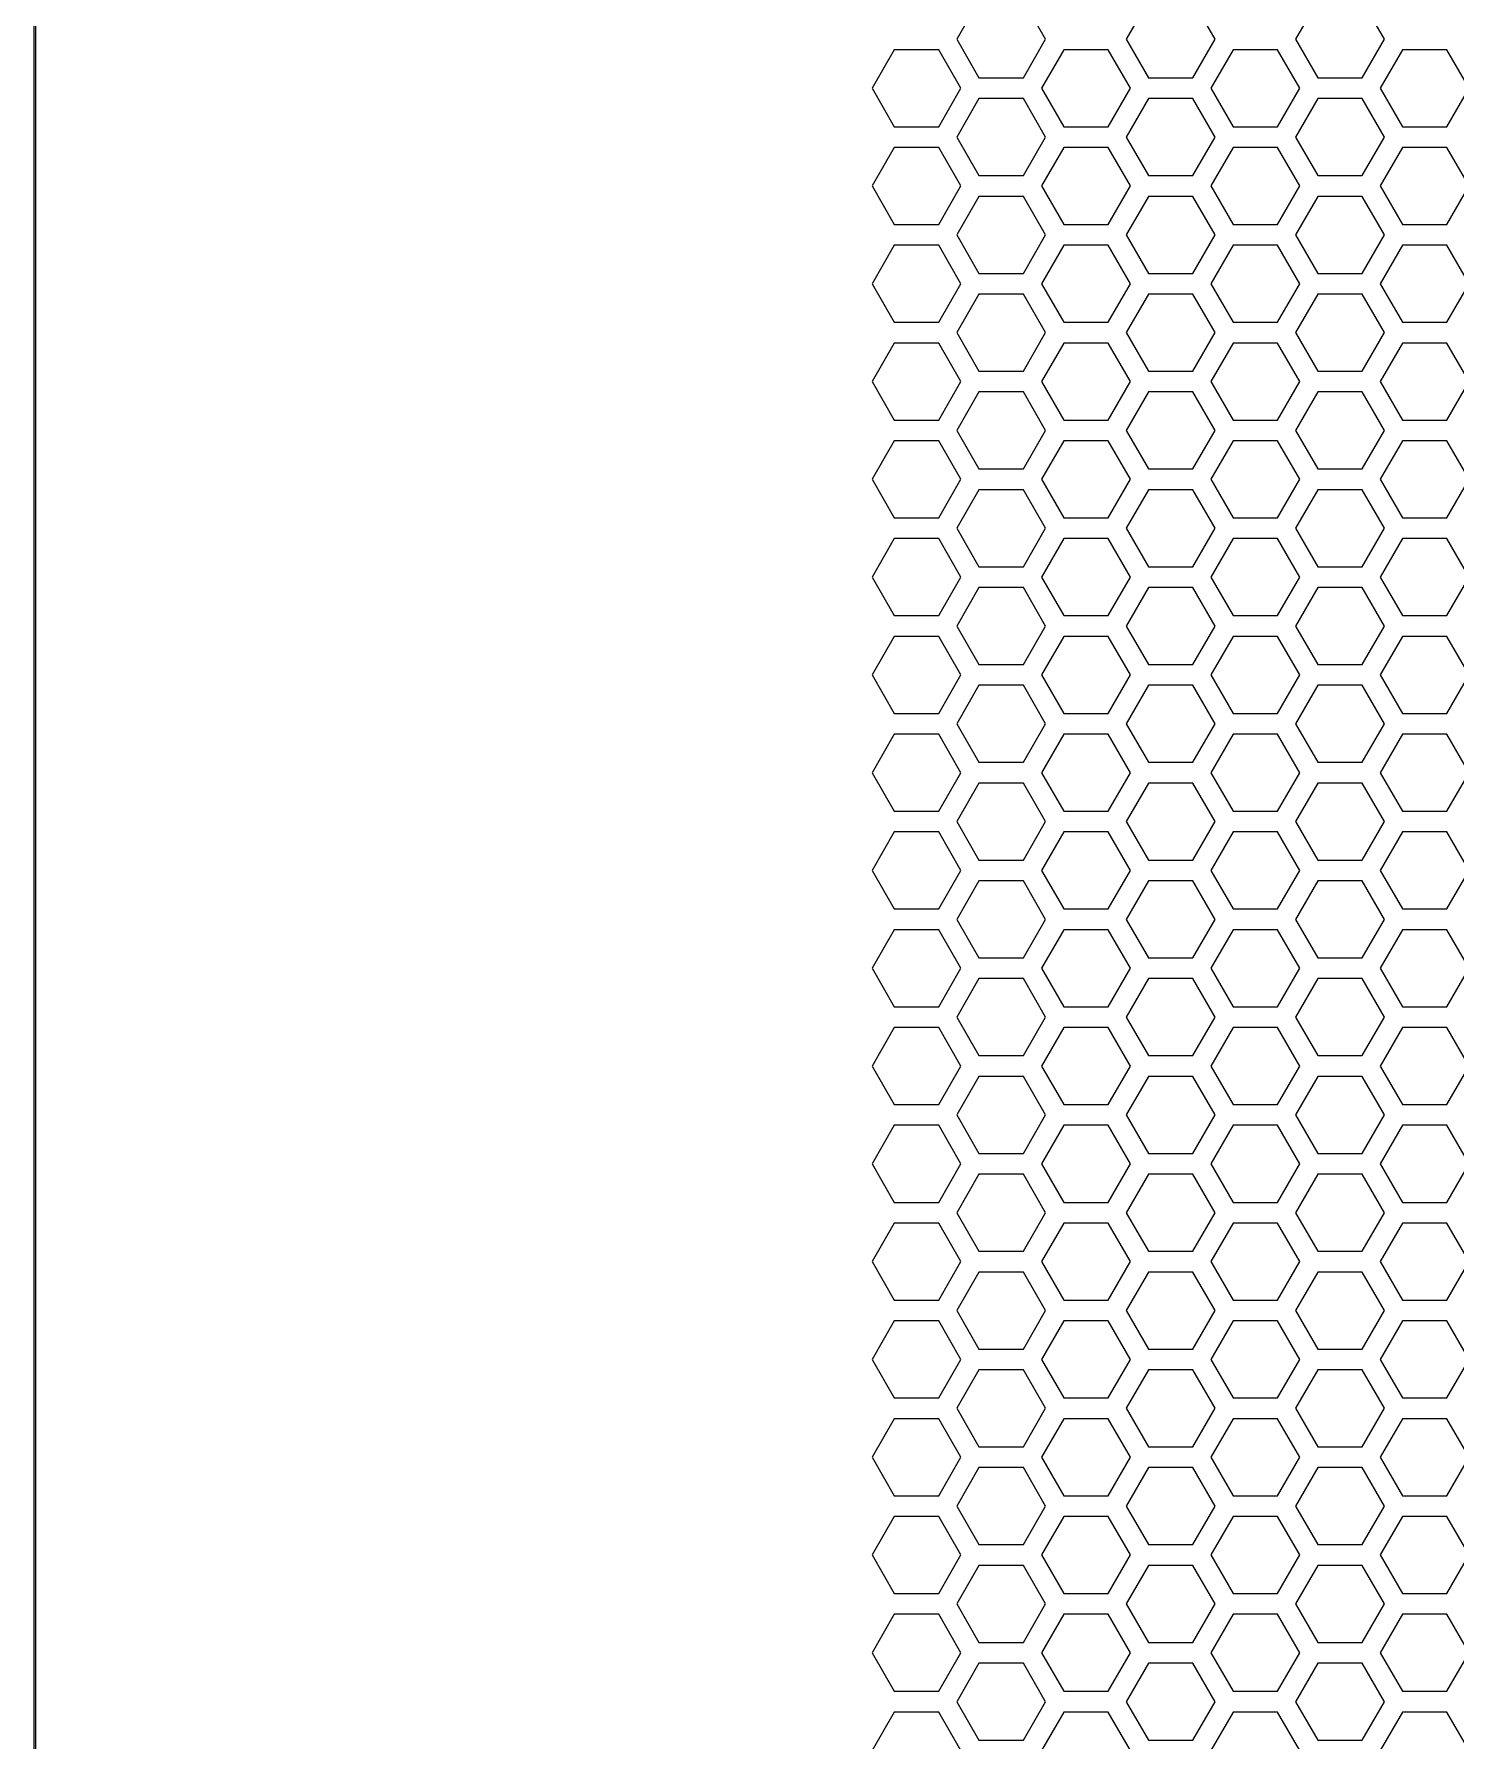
# Model space of a CAD drawing. Header units: millimetres. Extents: x 0 to 140, y -17 to 195.
# Drawn here: x 0 to 8.71, y 116.1 to 126.55 of the extents above; entities that cross this region are included whole.
import ezdxf

# ---------------------------------------------------------------- set-up
doc = ezdxf.new("R2010")
doc.units = ezdxf.units.MM
doc.layers.add('4203-42785_1_0', color=7, linetype='Continuous')

# ---------------------------------------------------------------- blocks, each defined once
blk = doc.blocks.new('a')
at = {"layer": '4203-42785_1_0', "color": 0, "linetype": 'ByBlock', "lineweight": 9}
for p, q in [((1507.3328, 443.4373), (1507.2261, 443.2525)), ((1507.653, 443.2525), (1507.5463, 443.4373)), ((1508.1461, 443.4373), (1508.0394, 443.2525)), ((1508.4662, 443.2525), (1508.3595, 443.4373)), ((1508.9594, 443.4373), (1508.8527, 443.2525)), ((1509.2795, 443.2525), (1509.1728, 443.4373)), ((1506.9262, 443.2025), (1506.8194, 443.0177)), ((1507.1396, 443.2025), (1506.9262, 443.2025)), ((1507.2464, 443.0177), (1507.1396, 443.2025)), ((1507.2261, 443.2525), (1507.3328, 443.0676)), ((1507.5463, 443.0676), (1507.653, 443.2525)), ((1507.7395, 443.2025), (1507.6327, 443.0177)), ((1507.9529, 443.2025), (1507.7395, 443.2025)), ((1508.0596, 443.0177), (1507.9529, 443.2025)), ((1508.0394, 443.2525), (1508.1461, 443.0676)), ((1508.3595, 443.0676), (1508.4662, 443.2525)), ((1508.5527, 443.2025), (1508.446, 443.0177)), ((1508.7661, 443.2025), (1508.5527, 443.2025)), ((1508.8728, 443.0177), (1508.7661, 443.2025)), ((1508.8527, 443.2525), (1508.9594, 443.0676)), ((1509.1728, 443.0676), (1509.2795, 443.2525)), ((1509.366, 443.2025), (1509.2593, 443.0177)), ((1509.5794, 443.2025), (1509.366, 443.2025)), ((1509.6862, 443.0177), (1509.5794, 443.2025)), ((1507.3328, 443.0676), (1507.5463, 443.0676)), ((1508.1461, 443.0676), (1508.3595, 443.0676)), ((1508.9594, 443.0676), (1509.1728, 443.0676)), ((1506.8194, 443.0177), (1506.9262, 442.8328)), ((1507.1396, 442.8328), (1507.2464, 443.0177)), ((1507.3328, 442.9678), (1507.2261, 442.7829)), ((1507.5463, 442.9678), (1507.3328, 442.9678)), ((1507.653, 442.7829), (1507.5463, 442.9678)), ((1507.6327, 443.0177), (1507.7395, 442.8328)), ((1507.9529, 442.8328), (1508.0596, 443.0177)), ((1508.1461, 442.9678), (1508.0394, 442.7829)), ((1508.3595, 442.9678), (1508.1461, 442.9678)), ((1508.4662, 442.7829), (1508.3595, 442.9678)), ((1508.446, 443.0177), (1508.5527, 442.8328)), ((1508.7661, 442.8328), (1508.8728, 443.0177)), ((1508.9594, 442.9678), (1508.8527, 442.7829)), ((1509.1728, 442.9678), (1508.9594, 442.9678)), ((1509.2795, 442.7829), (1509.1728, 442.9678)), ((1509.2593, 443.0177), (1509.366, 442.8328)), ((1509.5794, 442.8328), (1509.6862, 443.0177)), ((1506.9262, 442.8328), (1507.1396, 442.8328)), ((1507.7395, 442.8328), (1507.9529, 442.8328)), ((1508.5527, 442.8328), (1508.7661, 442.8328)), ((1509.366, 442.8328), (1509.5794, 442.8328)), ((1506.9262, 442.733), (1506.8194, 442.5481)), ((1507.1396, 442.733), (1506.9262, 442.733)), ((1507.2464, 442.5481), (1507.1396, 442.733)), ((1507.2261, 442.7829), (1507.3328, 442.598)), ((1507.5463, 442.598), (1507.653, 442.7829)), ((1507.7395, 442.733), (1507.6327, 442.5481)), ((1507.9529, 442.733), (1507.7395, 442.733)), ((1508.0596, 442.5481), (1507.9529, 442.733)), ((1508.0394, 442.7829), (1508.1461, 442.598)), ((1508.3595, 442.598), (1508.4662, 442.7829)), ((1508.5527, 442.733), (1508.446, 442.5481)), ((1508.7661, 442.733), (1508.5527, 442.733)), ((1508.8728, 442.5481), (1508.7661, 442.733)), ((1508.8527, 442.7829), (1508.9594, 442.598)), ((1509.1728, 442.598), (1509.2795, 442.7829)), ((1509.366, 442.733), (1509.2593, 442.5481)), ((1509.5794, 442.733), (1509.366, 442.733)), ((1509.6862, 442.5481), (1509.5794, 442.733)), ((1506.8194, 442.5481), (1506.9262, 442.3633)), ((1507.1396, 442.3633), (1507.2464, 442.5481)), ((1507.3328, 442.598), (1507.5463, 442.598)), ((1507.6327, 442.5481), (1507.7395, 442.3633)), ((1507.9529, 442.3633), (1508.0596, 442.5481)), ((1508.1461, 442.598), (1508.3595, 442.598)), ((1508.446, 442.5481), (1508.5527, 442.3633)), ((1508.7661, 442.3633), (1508.8728, 442.5481)), ((1508.9594, 442.598), (1509.1728, 442.598)), ((1509.2593, 442.5481), (1509.366, 442.3633)), ((1509.5794, 442.3633), (1509.6862, 442.5481)), ((1507.3328, 442.4982), (1507.2261, 442.3134)), ((1507.5463, 442.4982), (1507.3328, 442.4982)), ((1507.653, 442.3134), (1507.5463, 442.4982)), ((1508.1461, 442.4982), (1508.0394, 442.3134)), ((1508.3595, 442.4982), (1508.1461, 442.4982)), ((1508.4662, 442.3134), (1508.3595, 442.4982)), ((1508.9594, 442.4982), (1508.8527, 442.3134)), ((1509.1728, 442.4982), (1508.9594, 442.4982)), ((1509.2795, 442.3134), (1509.1728, 442.4982)), ((1506.9262, 442.3633), (1507.1396, 442.3633)), ((1507.2261, 442.3134), (1507.3328, 442.1285)), ((1507.5463, 442.1285), (1507.653, 442.3134)), ((1507.7395, 442.3633), (1507.9529, 442.3633)), ((1508.0394, 442.3134), (1508.1461, 442.1285)), ((1508.3595, 442.1285), (1508.4662, 442.3134)), ((1508.5527, 442.3633), (1508.7661, 442.3633)), ((1508.8527, 442.3134), (1508.9594, 442.1285)), ((1509.1728, 442.1285), (1509.2795, 442.3134)), ((1509.366, 442.3633), (1509.5794, 442.3633)), ((1506.9262, 442.2635), (1506.8194, 442.0786)), ((1507.1396, 442.2635), (1506.9262, 442.2635)), ((1507.2464, 442.0786), (1507.1396, 442.2635)), ((1507.7395, 442.2635), (1507.6327, 442.0786)), ((1507.9529, 442.2635), (1507.7395, 442.2635)), ((1508.0596, 442.0786), (1507.9529, 442.2635)), ((1508.5527, 442.2635), (1508.446, 442.0786)), ((1508.7661, 442.2635), (1508.5527, 442.2635)), ((1508.8728, 442.0786), (1508.7661, 442.2635)), ((1509.366, 442.2635), (1509.2593, 442.0786)), ((1509.5794, 442.2635), (1509.366, 442.2635)), ((1509.6862, 442.0786), (1509.5794, 442.2635)), ((1507.3328, 442.1285), (1507.5463, 442.1285)), ((1508.1461, 442.1285), (1508.3595, 442.1285)), ((1508.9594, 442.1285), (1509.1728, 442.1285)), ((1506.8194, 442.0786), (1506.9262, 441.8937)), ((1507.1396, 441.8937), (1507.2464, 442.0786)), ((1507.6327, 442.0786), (1507.7395, 441.8937)), ((1507.9529, 441.8937), (1508.0596, 442.0786)), ((1508.446, 442.0786), (1508.5527, 441.8937)), ((1508.7661, 441.8937), (1508.8728, 442.0786)), ((1509.2593, 442.0786), (1509.366, 441.8937)), ((1509.5794, 441.8937), (1509.6862, 442.0786)), ((1507.3328, 442.0287), (1507.2261, 441.8438)), ((1507.5463, 442.0287), (1507.3328, 442.0287)), ((1507.653, 441.8438), (1507.5463, 442.0287)), ((1508.1461, 442.0287), (1508.0394, 441.8438)), ((1508.3595, 442.0287), (1508.1461, 442.0287)), ((1508.4662, 441.8438), (1508.3595, 442.0287)), ((1508.9594, 442.0287), (1508.8527, 441.8438)), ((1509.1728, 442.0287), (1508.9594, 442.0287)), ((1509.2795, 441.8438), (1509.1728, 442.0287)), ((1506.9262, 441.8937), (1507.1396, 441.8937)), ((1507.7395, 441.8937), (1507.9529, 441.8937)), ((1508.5527, 441.8937), (1508.7661, 441.8937)), ((1509.366, 441.8937), (1509.5794, 441.8937)), ((1507.2261, 441.8438), (1507.3328, 441.659)), ((1507.5463, 441.659), (1507.653, 441.8438)), ((1508.0394, 441.8438), (1508.1461, 441.659)), ((1508.3595, 441.659), (1508.4662, 441.8438)), ((1508.8527, 441.8438), (1508.9594, 441.659)), ((1509.1728, 441.659), (1509.2795, 441.8438)), ((1506.9262, 441.7939), (1506.8194, 441.6091)), ((1507.1396, 441.7939), (1506.9262, 441.7939)), ((1507.2464, 441.6091), (1507.1396, 441.7939)), ((1507.7395, 441.7939), (1507.6327, 441.6091)), ((1507.9529, 441.7939), (1507.7395, 441.7939)), ((1508.0596, 441.6091), (1507.9529, 441.7939)), ((1508.5527, 441.7939), (1508.446, 441.6091)), ((1508.7661, 441.7939), (1508.5527, 441.7939)), ((1508.8728, 441.6091), (1508.7661, 441.7939)), ((1509.366, 441.7939), (1509.2593, 441.6091)), ((1509.5794, 441.7939), (1509.366, 441.7939)), ((1509.6862, 441.6091), (1509.5794, 441.7939)), ((1507.3328, 441.659), (1507.5463, 441.659)), ((1508.1461, 441.659), (1508.3595, 441.659)), ((1508.9594, 441.659), (1509.1728, 441.659)), ((1506.8194, 441.6091), (1506.9262, 441.4242)), ((1507.1396, 441.4242), (1507.2464, 441.6091)), ((1507.3328, 441.5591), (1507.2261, 441.3743)), ((1507.5463, 441.5591), (1507.3328, 441.5591)), ((1507.653, 441.3743), (1507.5463, 441.5591)), ((1507.6327, 441.6091), (1507.7395, 441.4242)), ((1507.9529, 441.4242), (1508.0596, 441.6091)), ((1508.1461, 441.5591), (1508.0394, 441.3743)), ((1508.3595, 441.5591), (1508.1461, 441.5591)), ((1508.4662, 441.3743), (1508.3595, 441.5591)), ((1508.446, 441.6091), (1508.5527, 441.4242)), ((1508.7661, 441.4242), (1508.8728, 441.6091)), ((1508.9594, 441.5591), (1508.8527, 441.3743)), ((1509.1728, 441.5591), (1508.9594, 441.5591)), ((1509.2795, 441.3743), (1509.1728, 441.5591)), ((1509.2593, 441.6091), (1509.366, 441.4242)), ((1509.5794, 441.4242), (1509.6862, 441.6091)), ((1506.9262, 441.4242), (1507.1396, 441.4242)), ((1507.7395, 441.4242), (1507.9529, 441.4242)), ((1508.5527, 441.4242), (1508.7661, 441.4242)), ((1509.366, 441.4242), (1509.5794, 441.4242)), ((1506.9262, 441.3244), (1506.8194, 441.1395)), ((1507.1396, 441.3244), (1506.9262, 441.3244)), ((1507.2464, 441.1395), (1507.1396, 441.3244)), ((1507.2261, 441.3743), (1507.3328, 441.1894)), ((1507.5463, 441.1894), (1507.653, 441.3743)), ((1507.7395, 441.3244), (1507.6327, 441.1395)), ((1507.9529, 441.3244), (1507.7395, 441.3244)), ((1508.0596, 441.1395), (1507.9529, 441.3244)), ((1508.0394, 441.3743), (1508.1461, 441.1894)), ((1508.3595, 441.1894), (1508.4662, 441.3743)), ((1508.5527, 441.3244), (1508.446, 441.1395)), ((1508.7661, 441.3244), (1508.5527, 441.3244)), ((1508.8728, 441.1395), (1508.7661, 441.3244)), ((1508.8527, 441.3743), (1508.9594, 441.1894)), ((1509.1728, 441.1894), (1509.2795, 441.3743)), ((1509.366, 441.3244), (1509.2593, 441.1395)), ((1509.5794, 441.3244), (1509.366, 441.3244)), ((1509.6862, 441.1395), (1509.5794, 441.3244)), ((1507.3328, 441.1894), (1507.5463, 441.1894)), ((1508.1461, 441.1894), (1508.3595, 441.1894)), ((1508.9594, 441.1894), (1509.1728, 441.1894)), ((1506.8194, 441.1395), (1506.9262, 440.9546)), ((1507.1396, 440.9546), (1507.2464, 441.1395)), ((1507.3328, 441.0896), (1507.2261, 440.9047)), ((1507.5463, 441.0896), (1507.3328, 441.0896)), ((1507.653, 440.9047), (1507.5463, 441.0896)), ((1507.6327, 441.1395), (1507.7395, 440.9546)), ((1507.9529, 440.9546), (1508.0596, 441.1395)), ((1508.1461, 441.0896), (1508.0394, 440.9047)), ((1508.3595, 441.0896), (1508.1461, 441.0896)), ((1508.4662, 440.9047), (1508.3595, 441.0896)), ((1508.446, 441.1395), (1508.5527, 440.9546)), ((1508.7661, 440.9546), (1508.8728, 441.1395)), ((1508.9594, 441.0896), (1508.8527, 440.9047)), ((1509.1728, 441.0896), (1508.9594, 441.0896)), ((1509.2795, 440.9047), (1509.1728, 441.0896)), ((1509.2593, 441.1395), (1509.366, 440.9546)), ((1509.5794, 440.9546), (1509.6862, 441.1395)), ((1506.9262, 440.9546), (1507.1396, 440.9546)), ((1507.2261, 440.9047), (1507.3328, 440.7199)), ((1507.5463, 440.7199), (1507.653, 440.9047)), ((1507.7395, 440.9546), (1507.9529, 440.9546)), ((1508.0394, 440.9047), (1508.1461, 440.7199)), ((1508.3595, 440.7199), (1508.4662, 440.9047)), ((1508.5527, 440.9546), (1508.7661, 440.9546)), ((1508.8527, 440.9047), (1508.9594, 440.7199)), ((1509.1728, 440.7199), (1509.2795, 440.9047)), ((1509.366, 440.9546), (1509.5794, 440.9546)), ((1506.9262, 440.8548), (1506.8194, 440.67)), ((1507.1396, 440.8548), (1506.9262, 440.8548)), ((1507.2464, 440.67), (1507.1396, 440.8548)), ((1507.7395, 440.8548), (1507.6327, 440.67)), ((1507.9529, 440.8548), (1507.7395, 440.8548)), ((1508.0596, 440.67), (1507.9529, 440.8548)), ((1508.5527, 440.8548), (1508.446, 440.67)), ((1508.7661, 440.8548), (1508.5527, 440.8548)), ((1508.8728, 440.67), (1508.7661, 440.8548)), ((1509.366, 440.8548), (1509.2593, 440.67)), ((1509.5794, 440.8548), (1509.366, 440.8548)), ((1509.6862, 440.67), (1509.5794, 440.8548)), ((1506.8194, 440.67), (1506.9262, 440.4851)), ((1507.1396, 440.4851), (1507.2464, 440.67)), ((1507.3328, 440.7199), (1507.5463, 440.7199)), ((1507.6327, 440.67), (1507.7395, 440.4851)), ((1507.9529, 440.4851), (1508.0596, 440.67)), ((1508.1461, 440.7199), (1508.3595, 440.7199)), ((1508.446, 440.67), (1508.5527, 440.4851)), ((1508.7661, 440.4851), (1508.8728, 440.67)), ((1508.9594, 440.7199), (1509.1728, 440.7199)), ((1509.2593, 440.67), (1509.366, 440.4851)), ((1509.5794, 440.4851), (1509.6862, 440.67)), ((1507.3328, 440.6201), (1507.2261, 440.4352)), ((1507.5463, 440.6201), (1507.3328, 440.6201)), ((1507.653, 440.4352), (1507.5463, 440.6201)), ((1508.1461, 440.6201), (1508.0394, 440.4352)), ((1508.3595, 440.6201), (1508.1461, 440.6201)), ((1508.4662, 440.4352), (1508.3595, 440.6201)), ((1508.9594, 440.6201), (1508.8527, 440.4352)), ((1509.1728, 440.6201), (1508.9594, 440.6201)), ((1509.2795, 440.4352), (1509.1728, 440.6201)), ((1506.9262, 440.4851), (1507.1396, 440.4851)), ((1507.2261, 440.4352), (1507.3328, 440.2503)), ((1507.5463, 440.2503), (1507.653, 440.4352)), ((1507.7395, 440.4851), (1507.9529, 440.4851)), ((1508.0394, 440.4352), (1508.1461, 440.2503)), ((1508.3595, 440.2503), (1508.4662, 440.4352)), ((1508.5527, 440.4851), (1508.7661, 440.4851)), ((1508.8527, 440.4352), (1508.9594, 440.2503)), ((1509.1728, 440.2503), (1509.2795, 440.4352)), ((1509.366, 440.4851), (1509.5794, 440.4851)), ((1506.9262, 440.3853), (1506.8194, 440.2004)), ((1507.1396, 440.3853), (1506.9262, 440.3853)), ((1507.2464, 440.2004), (1507.1396, 440.3853)), ((1507.7395, 440.3853), (1507.6327, 440.2004)), ((1507.9529, 440.3853), (1507.7395, 440.3853)), ((1508.0596, 440.2004), (1507.9529, 440.3853)), ((1508.5527, 440.3853), (1508.446, 440.2004)), ((1508.7661, 440.3853), (1508.5527, 440.3853)), ((1508.8728, 440.2004), (1508.7661, 440.3853)), ((1509.366, 440.3853), (1509.2593, 440.2004)), ((1509.5794, 440.3853), (1509.366, 440.3853)), ((1509.6862, 440.2004), (1509.5794, 440.3853)), ((1507.3328, 440.2503), (1507.5463, 440.2503)), ((1508.1461, 440.2503), (1508.3595, 440.2503)), ((1508.9594, 440.2503), (1509.1728, 440.2503)), ((1506.8194, 440.2004), (1506.9262, 440.0156)), ((1507.1396, 440.0156), (1507.2464, 440.2004)), ((1507.6327, 440.2004), (1507.7395, 440.0156)), ((1507.9529, 440.0156), (1508.0596, 440.2004)), ((1508.446, 440.2004), (1508.5527, 440.0156)), ((1508.7661, 440.0156), (1508.8728, 440.2004)), ((1509.2593, 440.2004), (1509.366, 440.0156)), ((1509.5794, 440.0156), (1509.6862, 440.2004)), ((1507.3328, 440.1505), (1507.2261, 439.9656)), ((1507.5463, 440.1505), (1507.3328, 440.1505)), ((1507.653, 439.9656), (1507.5463, 440.1505)), ((1508.1461, 440.1505), (1508.0394, 439.9656)), ((1508.3595, 440.1505), (1508.1461, 440.1505)), ((1508.4662, 439.9656), (1508.3595, 440.1505)), ((1508.9594, 440.1505), (1508.8527, 439.9656)), ((1509.1728, 440.1505), (1508.9594, 440.1505)), ((1509.2795, 439.9656), (1509.1728, 440.1505)), ((1506.9262, 440.0156), (1507.1396, 440.0156)), ((1507.7395, 440.0156), (1507.9529, 440.0156)), ((1508.5527, 440.0156), (1508.7661, 440.0156)), ((1509.366, 440.0156), (1509.5794, 440.0156)), ((1506.9262, 439.9157), (1506.8194, 439.7309)), ((1507.1396, 439.9157), (1506.9262, 439.9157)), ((1507.2464, 439.7309), (1507.1396, 439.9157)), ((1507.2261, 439.9656), (1507.3328, 439.7808)), ((1507.5463, 439.7808), (1507.653, 439.9656)), ((1507.7395, 439.9157), (1507.6327, 439.7309)), ((1507.9529, 439.9157), (1507.7395, 439.9157)), ((1508.0596, 439.7309), (1507.9529, 439.9157)), ((1508.0394, 439.9656), (1508.1461, 439.7808)), ((1508.3595, 439.7808), (1508.4662, 439.9656)), ((1508.5527, 439.9157), (1508.446, 439.7309)), ((1508.7661, 439.9157), (1508.5527, 439.9157)), ((1508.8728, 439.7309), (1508.7661, 439.9157)), ((1508.8527, 439.9656), (1508.9594, 439.7808)), ((1509.1728, 439.7808), (1509.2795, 439.9656)), ((1509.366, 439.9157), (1509.2593, 439.7309)), ((1509.5794, 439.9157), (1509.366, 439.9157)), ((1509.6862, 439.7309), (1509.5794, 439.9157)), ((1507.3328, 439.7808), (1507.5463, 439.7808)), ((1508.1461, 439.7808), (1508.3595, 439.7808)), ((1508.9594, 439.7808), (1509.1728, 439.7808)), ((1506.8194, 439.7309), (1506.9262, 439.546)), ((1507.1396, 439.546), (1507.2464, 439.7309)), ((1507.3328, 439.681), (1507.2261, 439.4961)), ((1507.5463, 439.681), (1507.3328, 439.681)), ((1507.653, 439.4961), (1507.5463, 439.681)), ((1507.6327, 439.7309), (1507.7395, 439.546)), ((1507.9529, 439.546), (1508.0596, 439.7309)), ((1508.1461, 439.681), (1508.0394, 439.4961)), ((1508.3595, 439.681), (1508.1461, 439.681)), ((1508.4662, 439.4961), (1508.3595, 439.681)), ((1508.446, 439.7309), (1508.5527, 439.546)), ((1508.7661, 439.546), (1508.8728, 439.7309)), ((1508.9594, 439.681), (1508.8527, 439.4961)), ((1509.1728, 439.681), (1508.9594, 439.681)), ((1509.2795, 439.4961), (1509.1728, 439.681)), ((1509.2593, 439.7309), (1509.366, 439.546)), ((1509.5794, 439.546), (1509.6862, 439.7309)), ((1506.9262, 439.546), (1507.1396, 439.546)), ((1507.7395, 439.546), (1507.9529, 439.546)), ((1508.5527, 439.546), (1508.7661, 439.546)), ((1509.366, 439.546), (1509.5794, 439.546)), ((1506.9262, 439.4462), (1506.8194, 439.2613)), ((1507.1396, 439.4462), (1506.9262, 439.4462)), ((1507.2464, 439.2613), (1507.1396, 439.4462)), ((1507.2261, 439.4961), (1507.3328, 439.3112)), ((1507.5463, 439.3112), (1507.653, 439.4961)), ((1507.7395, 439.4462), (1507.6327, 439.2613)), ((1507.9529, 439.4462), (1507.7395, 439.4462)), ((1508.0596, 439.2613), (1507.9529, 439.4462)), ((1508.0394, 439.4961), (1508.1461, 439.3112)), ((1508.3595, 439.3112), (1508.4662, 439.4961)), ((1508.5527, 439.4462), (1508.446, 439.2613)), ((1508.7661, 439.4462), (1508.5527, 439.4462)), ((1508.8728, 439.2613), (1508.7661, 439.4462)), ((1508.8527, 439.4961), (1508.9594, 439.3112)), ((1509.1728, 439.3112), (1509.2795, 439.4961)), ((1509.366, 439.4462), (1509.2593, 439.2613)), ((1509.5794, 439.4462), (1509.366, 439.4462)), ((1509.6862, 439.2613), (1509.5794, 439.4462)), ((1506.8194, 439.2613), (1506.9262, 439.0765)), ((1507.1396, 439.0765), (1507.2464, 439.2613)), ((1507.3328, 439.3112), (1507.5463, 439.3112)), ((1507.6327, 439.2613), (1507.7395, 439.0765)), ((1507.9529, 439.0765), (1508.0596, 439.2613)), ((1508.1461, 439.3112), (1508.3595, 439.3112)), ((1508.446, 439.2613), (1508.5527, 439.0765)), ((1508.7661, 439.0765), (1508.8728, 439.2613)), ((1508.9594, 439.3112), (1509.1728, 439.3112)), ((1509.2593, 439.2613), (1509.366, 439.0765)), ((1509.5794, 439.0765), (1509.6862, 439.2613)), ((1507.3328, 439.2114), (1507.2261, 439.0266)), ((1507.5463, 439.2114), (1507.3328, 439.2114)), ((1507.653, 439.0266), (1507.5463, 439.2114)), ((1508.1461, 439.2114), (1508.0394, 439.0266)), ((1508.3595, 439.2114), (1508.1461, 439.2114)), ((1508.4662, 439.0266), (1508.3595, 439.2114)), ((1508.9594, 439.2114), (1508.8527, 439.0266)), ((1509.1728, 439.2114), (1508.9594, 439.2114)), ((1509.2795, 439.0266), (1509.1728, 439.2114)), ((1506.9262, 439.0765), (1507.1396, 439.0765)), ((1507.2261, 439.0266), (1507.3328, 438.8417)), ((1507.5463, 438.8417), (1507.653, 439.0266)), ((1507.7395, 439.0765), (1507.9529, 439.0765)), ((1508.0394, 439.0266), (1508.1461, 438.8417)), ((1508.3595, 438.8417), (1508.4662, 439.0266)), ((1508.5527, 439.0765), (1508.7661, 439.0765)), ((1508.8527, 439.0266), (1508.9594, 438.8417)), ((1509.1728, 438.8417), (1509.2795, 439.0266)), ((1509.366, 439.0765), (1509.5794, 439.0765)), ((1506.9262, 438.9766), (1506.8194, 438.7918)), ((1507.1396, 438.9766), (1506.9262, 438.9766)), ((1507.2464, 438.7918), (1507.1396, 438.9766)), ((1507.7395, 438.9766), (1507.6327, 438.7918)), ((1507.9529, 438.9766), (1507.7395, 438.9766)), ((1508.0596, 438.7918), (1507.9529, 438.9766)), ((1508.5527, 438.9766), (1508.446, 438.7918)), ((1508.7661, 438.9766), (1508.5527, 438.9766)), ((1508.8728, 438.7918), (1508.7661, 438.9766)), ((1509.366, 438.9766), (1509.2593, 438.7918)), ((1509.5794, 438.9766), (1509.366, 438.9766)), ((1509.6862, 438.7918), (1509.5794, 438.9766)), ((1506.8194, 438.7918), (1506.9262, 438.6069)), ((1507.1396, 438.6069), (1507.2464, 438.7918)), ((1507.3328, 438.8417), (1507.5463, 438.8417)), ((1507.6327, 438.7918), (1507.7395, 438.6069)), ((1507.9529, 438.6069), (1508.0596, 438.7918)), ((1508.1461, 438.8417), (1508.3595, 438.8417)), ((1508.446, 438.7918), (1508.5527, 438.6069)), ((1508.7661, 438.6069), (1508.8728, 438.7918)), ((1508.9594, 438.8417), (1509.1728, 438.8417)), ((1509.2593, 438.7918), (1509.366, 438.6069)), ((1509.5794, 438.6069), (1509.6862, 438.7918)), ((1507.3328, 438.7419), (1507.2261, 438.557)), ((1507.5463, 438.7419), (1507.3328, 438.7419)), ((1507.653, 438.557), (1507.5463, 438.7419)), ((1508.1461, 438.7419), (1508.0394, 438.557)), ((1508.3595, 438.7419), (1508.1461, 438.7419)), ((1508.4662, 438.557), (1508.3595, 438.7419)), ((1508.9594, 438.7419), (1508.8527, 438.557)), ((1509.1728, 438.7419), (1508.9594, 438.7419)), ((1509.2795, 438.557), (1509.1728, 438.7419)), ((1506.9262, 438.6069), (1507.1396, 438.6069)), ((1507.7395, 438.6069), (1507.9529, 438.6069)), ((1508.5527, 438.6069), (1508.7661, 438.6069)), ((1509.366, 438.6069), (1509.5794, 438.6069)), ((1507.2261, 438.557), (1507.3328, 438.3722)), ((1507.5463, 438.3722), (1507.653, 438.557)), ((1508.0394, 438.557), (1508.1461, 438.3722)), ((1508.3595, 438.3722), (1508.4662, 438.557)), ((1508.8527, 438.557), (1508.9594, 438.3722)), ((1509.1728, 438.3722), (1509.2795, 438.557)), ((1506.9262, 438.5071), (1506.8194, 438.3222)), ((1507.1396, 438.5071), (1506.9262, 438.5071)), ((1507.2464, 438.3222), (1507.1396, 438.5071)), ((1507.7395, 438.5071), (1507.6327, 438.3222)), ((1507.9529, 438.5071), (1507.7395, 438.5071)), ((1508.0596, 438.3222), (1507.9529, 438.5071)), ((1508.5527, 438.5071), (1508.446, 438.3222)), ((1508.7661, 438.5071), (1508.5527, 438.5071)), ((1508.8728, 438.3222), (1508.7661, 438.5071)), ((1509.366, 438.5071), (1509.2593, 438.3222)), ((1509.5794, 438.5071), (1509.366, 438.5071)), ((1509.6862, 438.3222), (1509.5794, 438.5071)), ((1507.3328, 438.3722), (1507.5463, 438.3722)), ((1508.1461, 438.3722), (1508.3595, 438.3722)), ((1508.9594, 438.3722), (1509.1728, 438.3722)), ((1506.8194, 438.3222), (1506.9262, 438.1374)), ((1507.1396, 438.1374), (1507.2464, 438.3222)), ((1507.6327, 438.3222), (1507.7395, 438.1374)), ((1507.9529, 438.1374), (1508.0596, 438.3222)), ((1508.446, 438.3222), (1508.5527, 438.1374)), ((1508.7661, 438.1374), (1508.8728, 438.3222)), ((1509.2593, 438.3222), (1509.366, 438.1374)), ((1509.5794, 438.1374), (1509.6862, 438.3222)), ((1507.3328, 438.2723), (1507.2261, 438.0875)), ((1507.5463, 438.2723), (1507.3328, 438.2723)), ((1507.653, 438.0875), (1507.5463, 438.2723)), ((1508.1461, 438.2723), (1508.0394, 438.0875)), ((1508.3595, 438.2723), (1508.1461, 438.2723)), ((1508.4662, 438.0875), (1508.3595, 438.2723)), ((1508.9594, 438.2723), (1508.8527, 438.0875)), ((1509.1728, 438.2723), (1508.9594, 438.2723)), ((1509.2795, 438.0875), (1509.1728, 438.2723)), ((1506.9262, 438.1374), (1507.1396, 438.1374)), ((1507.7395, 438.1374), (1507.9529, 438.1374)), ((1508.5527, 438.1374), (1508.7661, 438.1374)), ((1509.366, 438.1374), (1509.5794, 438.1374)), ((1506.9262, 438.0376), (1506.8194, 437.8527)), ((1507.1396, 438.0376), (1506.9262, 438.0376)), ((1507.2464, 437.8527), (1507.1396, 438.0376)), ((1507.2261, 438.0875), (1507.3328, 437.9026)), ((1507.5463, 437.9026), (1507.653, 438.0875)), ((1507.7395, 438.0376), (1507.6327, 437.8527)), ((1507.9529, 438.0376), (1507.7395, 438.0376)), ((1508.0596, 437.8527), (1507.9529, 438.0376)), ((1508.0394, 438.0875), (1508.1461, 437.9026)), ((1508.3595, 437.9026), (1508.4662, 438.0875)), ((1508.5527, 438.0376), (1508.446, 437.8527)), ((1508.7661, 438.0376), (1508.5527, 438.0376)), ((1508.8728, 437.8527), (1508.7661, 438.0376)), ((1508.8527, 438.0875), (1508.9594, 437.9026)), ((1509.1728, 437.9026), (1509.2795, 438.0875)), ((1509.366, 438.0376), (1509.2593, 437.8527)), ((1509.5794, 438.0376), (1509.366, 438.0376)), ((1509.6862, 437.8527), (1509.5794, 438.0376)), ((1507.3328, 437.9026), (1507.5463, 437.9026)), ((1508.1461, 437.9026), (1508.3595, 437.9026)), ((1508.9594, 437.9026), (1509.1728, 437.9026)), ((1506.8194, 437.8527), (1506.9262, 437.6678)), ((1507.1396, 437.6678), (1507.2464, 437.8527)), ((1507.3328, 437.8028), (1507.2261, 437.6179)), ((1507.5463, 437.8028), (1507.3328, 437.8028)), ((1507.653, 437.6179), (1507.5463, 437.8028)), ((1507.6327, 437.8527), (1507.7395, 437.6678)), ((1507.9529, 437.6678), (1508.0596, 437.8527)), ((1508.1461, 437.8028), (1508.0394, 437.6179)), ((1508.3595, 437.8028), (1508.1461, 437.8028)), ((1508.4662, 437.6179), (1508.3595, 437.8028)), ((1508.446, 437.8527), (1508.5527, 437.6678)), ((1508.7661, 437.6678), (1508.8728, 437.8527)), ((1508.9594, 437.8028), (1508.8527, 437.6179)), ((1509.1728, 437.8028), (1508.9594, 437.8028)), ((1509.2795, 437.6179), (1509.1728, 437.8028)), ((1509.2593, 437.8527), (1509.366, 437.6678)), ((1509.5794, 437.6678), (1509.6862, 437.8527)), ((1506.9262, 437.6678), (1507.1396, 437.6678)), ((1507.7395, 437.6678), (1507.9529, 437.6678)), ((1508.5527, 437.6678), (1508.7661, 437.6678)), ((1509.366, 437.6678), (1509.5794, 437.6678)), ((1506.9262, 437.568), (1506.8194, 437.3832)), ((1507.1396, 437.568), (1506.9262, 437.568)), ((1507.2464, 437.3832), (1507.1396, 437.568)), ((1507.2261, 437.6179), (1507.3328, 437.4331)), ((1507.5463, 437.4331), (1507.653, 437.6179)), ((1507.7395, 437.568), (1507.6327, 437.3832)), ((1507.9529, 437.568), (1507.7395, 437.568)), ((1508.0596, 437.3832), (1507.9529, 437.568)), ((1508.0394, 437.6179), (1508.1461, 437.4331)), ((1508.3595, 437.4331), (1508.4662, 437.6179)), ((1508.5527, 437.568), (1508.446, 437.3832)), ((1508.7661, 437.568), (1508.5527, 437.568)), ((1508.8728, 437.3832), (1508.7661, 437.568)), ((1508.8527, 437.6179), (1508.9594, 437.4331)), ((1509.1728, 437.4331), (1509.2795, 437.6179)), ((1509.366, 437.568), (1509.2593, 437.3832)), ((1509.5794, 437.568), (1509.366, 437.568)), ((1509.6862, 437.3832), (1509.5794, 437.568)), ((1506.8194, 437.3832), (1506.9262, 437.1983)), ((1507.1396, 437.1983), (1507.2464, 437.3832)), ((1507.3328, 437.4331), (1507.5463, 437.4331)), ((1507.6327, 437.3832), (1507.7395, 437.1983)), ((1507.9529, 437.1983), (1508.0596, 437.3832)), ((1508.1461, 437.4331), (1508.3595, 437.4331)), ((1508.446, 437.3832), (1508.5527, 437.1983)), ((1508.7661, 437.1983), (1508.8728, 437.3832)), ((1508.9594, 437.4331), (1509.1728, 437.4331)), ((1509.2593, 437.3832), (1509.366, 437.1983)), ((1509.5794, 437.1983), (1509.6862, 437.3832)), ((1507.3328, 437.3332), (1507.2261, 437.1484)), ((1507.5463, 437.3332), (1507.3328, 437.3332)), ((1507.653, 437.1484), (1507.5463, 437.3332)), ((1508.1461, 437.3332), (1508.0394, 437.1484)), ((1508.3595, 437.3332), (1508.1461, 437.3332)), ((1508.4662, 437.1484), (1508.3595, 437.3332)), ((1508.9594, 437.3332), (1508.8527, 437.1484)), ((1509.1728, 437.3332), (1508.9594, 437.3332)), ((1509.2795, 437.1484), (1509.1728, 437.3332)), ((1506.9262, 437.1983), (1507.1396, 437.1983)), ((1507.2261, 437.1484), (1507.3328, 436.9635)), ((1507.5463, 436.9635), (1507.653, 437.1484)), ((1507.7395, 437.1983), (1507.9529, 437.1983)), ((1508.0394, 437.1484), (1508.1461, 436.9635)), ((1508.3595, 436.9635), (1508.4662, 437.1484)), ((1508.5527, 437.1983), (1508.7661, 437.1983)), ((1508.8527, 437.1484), (1508.9594, 436.9635)), ((1509.1728, 436.9635), (1509.2795, 437.1484)), ((1509.366, 437.1983), (1509.5794, 437.1983)), ((1506.9262, 437.0985), (1506.8194, 436.9136)), ((1507.1396, 437.0985), (1506.9262, 437.0985)), ((1507.2464, 436.9136), (1507.1396, 437.0985)), ((1507.7395, 437.0985), (1507.6327, 436.9136)), ((1507.9529, 437.0985), (1507.7395, 437.0985)), ((1508.0596, 436.9136), (1507.9529, 437.0985)), ((1508.5527, 437.0985), (1508.446, 436.9136)), ((1508.7661, 437.0985), (1508.5527, 437.0985)), ((1508.8728, 436.9136), (1508.7661, 437.0985)), ((1509.366, 437.0985), (1509.2593, 436.9136)), ((1509.5794, 437.0985), (1509.366, 437.0985)), ((1509.6862, 436.9136), (1509.5794, 437.0985)), ((1506.8194, 436.9136), (1506.9262, 436.7287)), ((1507.1396, 436.7287), (1507.2464, 436.9136)), ((1507.3328, 436.9635), (1507.5463, 436.9635)), ((1507.6327, 436.9136), (1507.7395, 436.7287)), ((1507.9529, 436.7287), (1508.0596, 436.9136)), ((1508.1461, 436.9635), (1508.3595, 436.9635)), ((1508.446, 436.9136), (1508.5527, 436.7287)), ((1508.7661, 436.7287), (1508.8728, 436.9136)), ((1508.9594, 436.9635), (1509.1728, 436.9635)), ((1509.2593, 436.9136), (1509.366, 436.7287)), ((1509.5794, 436.7287), (1509.6862, 436.9136)), ((1507.3328, 436.8637), (1507.2261, 436.6788)), ((1507.5463, 436.8637), (1507.3328, 436.8637)), ((1507.653, 436.6788), (1507.5463, 436.8637)), ((1508.1461, 436.8637), (1508.0394, 436.6788)), ((1508.3595, 436.8637), (1508.1461, 436.8637)), ((1508.4662, 436.6788), (1508.3595, 436.8637)), ((1508.9594, 436.8637), (1508.8527, 436.6788)), ((1509.1728, 436.8637), (1508.9594, 436.8637)), ((1509.2795, 436.6788), (1509.1728, 436.8637)), ((1506.9262, 436.7287), (1507.1396, 436.7287)), ((1507.7395, 436.7287), (1507.9529, 436.7287)), ((1508.5527, 436.7287), (1508.7661, 436.7287)), ((1509.366, 436.7287), (1509.5794, 436.7287)), ((1507.2261, 436.6788), (1507.3328, 436.494)), ((1507.5463, 436.494), (1507.653, 436.6788)), ((1508.0394, 436.6788), (1508.1461, 436.494)), ((1508.3595, 436.494), (1508.4662, 436.6788)), ((1508.8527, 436.6788), (1508.9594, 436.494)), ((1509.1728, 436.494), (1509.2795, 436.6788)), ((1506.9262, 436.6289), (1506.8194, 436.4441)), ((1507.1396, 436.6289), (1506.9262, 436.6289)), ((1507.2464, 436.4441), (1507.1396, 436.6289)), ((1507.7395, 436.6289), (1507.6327, 436.4441)), ((1507.9529, 436.6289), (1507.7395, 436.6289)), ((1508.0596, 436.4441), (1507.9529, 436.6289)), ((1508.5527, 436.6289), (1508.446, 436.4441)), ((1508.7661, 436.6289), (1508.5527, 436.6289)), ((1508.8728, 436.4441), (1508.7661, 436.6289)), ((1509.366, 436.6289), (1509.2593, 436.4441)), ((1509.5794, 436.6289), (1509.366, 436.6289)), ((1509.6862, 436.4441), (1509.5794, 436.6289)), ((1507.3328, 436.494), (1507.5463, 436.494)), ((1508.1461, 436.494), (1508.3595, 436.494)), ((1508.9594, 436.494), (1509.1728, 436.494)), ((1506.8194, 436.4441), (1506.9262, 436.2592)), ((1507.1396, 436.2592), (1507.2464, 436.4441)), ((1507.3328, 436.3942), (1507.2261, 436.2093)), ((1507.5463, 436.3942), (1507.3328, 436.3942)), ((1507.653, 436.2093), (1507.5463, 436.3942)), ((1507.6327, 436.4441), (1507.7395, 436.2592)), ((1507.9529, 436.2592), (1508.0596, 436.4441)), ((1508.1461, 436.3942), (1508.0394, 436.2093)), ((1508.3595, 436.3942), (1508.1461, 436.3942)), ((1508.4662, 436.2093), (1508.3595, 436.3942)), ((1508.446, 436.4441), (1508.5527, 436.2592)), ((1508.7661, 436.2592), (1508.8728, 436.4441)), ((1508.9594, 436.3942), (1508.8527, 436.2093)), ((1509.1728, 436.3942), (1508.9594, 436.3942)), ((1509.2795, 436.2093), (1509.1728, 436.3942)), ((1509.2593, 436.4441), (1509.366, 436.2592)), ((1509.5794, 436.2592), (1509.6862, 436.4441)), ((1506.9262, 436.2592), (1507.1396, 436.2592)), ((1507.7395, 436.2592), (1507.9529, 436.2592)), ((1508.5527, 436.2592), (1508.7661, 436.2592)), ((1509.366, 436.2592), (1509.5794, 436.2592)), ((1506.9262, 436.1594), (1506.8194, 435.9745)), ((1507.1396, 436.1594), (1506.9262, 436.1594)), ((1507.2464, 435.9745), (1507.1396, 436.1594)), ((1507.2261, 436.2093), (1507.3328, 436.0244)), ((1507.5463, 436.0244), (1507.653, 436.2093)), ((1507.7395, 436.1594), (1507.6327, 435.9745)), ((1507.9529, 436.1594), (1507.7395, 436.1594)), ((1508.0596, 435.9745), (1507.9529, 436.1594)), ((1508.0394, 436.2093), (1508.1461, 436.0244)), ((1508.3595, 436.0244), (1508.4662, 436.2093)), ((1508.5527, 436.1594), (1508.446, 435.9745)), ((1508.7661, 436.1594), (1508.5527, 436.1594)), ((1508.8728, 435.9745), (1508.7661, 436.1594)), ((1508.8527, 436.2093), (1508.9594, 436.0244)), ((1509.1728, 436.0244), (1509.2795, 436.2093)), ((1509.366, 436.1594), (1509.2593, 435.9745)), ((1509.5794, 436.1594), (1509.366, 436.1594)), ((1509.6862, 435.9745), (1509.5794, 436.1594)), ((1507.3328, 436.0244), (1507.5463, 436.0244)), ((1508.1461, 436.0244), (1508.3595, 436.0244)), ((1508.9594, 436.0244), (1509.1728, 436.0244)), ((1506.8194, 435.9745), (1506.9262, 435.7897)), ((1507.1396, 435.7897), (1507.2464, 435.9745)), ((1507.3328, 435.9246), (1507.2261, 435.7397)), ((1507.5463, 435.9246), (1507.3328, 435.9246)), ((1507.653, 435.7397), (1507.5463, 435.9246)), ((1507.6327, 435.9745), (1507.7395, 435.7897)), ((1507.9529, 435.7897), (1508.0596, 435.9745)), ((1508.1461, 435.9246), (1508.0394, 435.7397)), ((1508.3595, 435.9246), (1508.1461, 435.9246)), ((1508.4662, 435.7397), (1508.3595, 435.9246)), ((1508.446, 435.9745), (1508.5527, 435.7897)), ((1508.7661, 435.7897), (1508.8728, 435.9745)), ((1508.9594, 435.9246), (1508.8527, 435.7397)), ((1509.1728, 435.9246), (1508.9594, 435.9246)), ((1509.2795, 435.7397), (1509.1728, 435.9246)), ((1509.2593, 435.9745), (1509.366, 435.7897)), ((1509.5794, 435.7897), (1509.6862, 435.9745)), ((1506.9262, 435.7897), (1507.1396, 435.7897)), ((1507.2261, 435.7397), (1507.3328, 435.5549)), ((1507.5463, 435.5549), (1507.653, 435.7397)), ((1507.7395, 435.7897), (1507.9529, 435.7897)), ((1508.0394, 435.7397), (1508.1461, 435.5549)), ((1508.3595, 435.5549), (1508.4662, 435.7397)), ((1508.5527, 435.7897), (1508.7661, 435.7897)), ((1508.8527, 435.7397), (1508.9594, 435.5549)), ((1509.1728, 435.5549), (1509.2795, 435.7397)), ((1509.366, 435.7897), (1509.5794, 435.7897)), ((1506.9262, 435.6898), (1506.8194, 435.505)), ((1507.1396, 435.6898), (1506.9262, 435.6898)), ((1507.2464, 435.505), (1507.1396, 435.6898)), ((1507.7395, 435.6898), (1507.6327, 435.505)), ((1507.9529, 435.6898), (1507.7395, 435.6898)), ((1508.0596, 435.505), (1507.9529, 435.6898)), ((1508.5527, 435.6898), (1508.446, 435.505)), ((1508.7661, 435.6898), (1508.5527, 435.6898)), ((1508.8728, 435.505), (1508.7661, 435.6898)), ((1509.366, 435.6898), (1509.2593, 435.505)), ((1509.5794, 435.6898), (1509.366, 435.6898)), ((1509.6862, 435.505), (1509.5794, 435.6898)), ((1506.8194, 435.505), (1506.9262, 435.3201)), ((1507.1396, 435.3201), (1507.2464, 435.505)), ((1507.3328, 435.5549), (1507.5463, 435.5549)), ((1507.6327, 435.505), (1507.7395, 435.3201)), ((1507.9529, 435.3201), (1508.0596, 435.505)), ((1508.1461, 435.5549), (1508.3595, 435.5549)), ((1508.446, 435.505), (1508.5527, 435.3201)), ((1508.7661, 435.3201), (1508.8728, 435.505)), ((1508.9594, 435.5549), (1509.1728, 435.5549)), ((1509.2593, 435.505), (1509.366, 435.3201)), ((1509.5794, 435.3201), (1509.6862, 435.505)), ((1507.3328, 435.4551), (1507.2261, 435.2702)), ((1507.5463, 435.4551), (1507.3328, 435.4551)), ((1507.653, 435.2702), (1507.5463, 435.4551)), ((1508.1461, 435.4551), (1508.0394, 435.2702)), ((1508.3595, 435.4551), (1508.1461, 435.4551)), ((1508.4662, 435.2702), (1508.3595, 435.4551)), ((1508.9594, 435.4551), (1508.8527, 435.2702)), ((1509.1728, 435.4551), (1508.9594, 435.4551)), ((1509.2795, 435.2702), (1509.1728, 435.4551)), ((1506.9262, 435.3201), (1507.1396, 435.3201)), ((1507.2261, 435.2702), (1507.3328, 435.0853)), ((1507.5463, 435.0853), (1507.653, 435.2702)), ((1507.7395, 435.3201), (1507.9529, 435.3201)), ((1508.0394, 435.2702), (1508.1461, 435.0853)), ((1508.3595, 435.0853), (1508.4662, 435.2702)), ((1508.5527, 435.3201), (1508.7661, 435.3201)), ((1508.8527, 435.2702), (1508.9594, 435.0853)), ((1509.1728, 435.0853), (1509.2795, 435.2702)), ((1509.366, 435.3201), (1509.5794, 435.3201)), ((1506.9262, 435.2203), (1506.8194, 435.0354)), ((1507.1396, 435.2203), (1506.9262, 435.2203)), ((1507.2464, 435.0354), (1507.1396, 435.2203)), ((1507.7395, 435.2203), (1507.6327, 435.0354)), ((1507.9529, 435.2203), (1507.7395, 435.2203)), ((1508.0596, 435.0354), (1507.9529, 435.2203)), ((1508.5527, 435.2203), (1508.446, 435.0354)), ((1508.7661, 435.2203), (1508.5527, 435.2203)), ((1508.8728, 435.0354), (1508.7661, 435.2203)), ((1509.366, 435.2203), (1509.2593, 435.0354)), ((1509.5794, 435.2203), (1509.366, 435.2203)), ((1509.6862, 435.0354), (1509.5794, 435.2203)), ((1507.3328, 435.0853), (1507.5463, 435.0853)), ((1508.1461, 435.0853), (1508.3595, 435.0853)), ((1508.9594, 435.0853), (1509.1728, 435.0853))]:
    blk.add_line(p, q, dxfattribs=at)

msp = doc.modelspace()

# ---------------------------------------------------------------- linework, layer by layer
at = {"color": 0, "linetype": 'ByBlock', "lineweight": 15}
for p, q in [((0, 0.313), (0, 194.996)), ((0.01, 0.327), (0.01, 194.996))]:
    msp.add_line(p, q, dxfattribs=at)
at = {"color": 0, "linetype": 'ByBlock', "lineweight": 18}
msp.add_line((0, 0), (0, 194.996), dxfattribs=at)

# ---------------------------------------------------------------- block references
at = {"lineweight": 15, "xscale": 1.275468447124703, "yscale": 1.275468447124703, "zscale": 1.275468447124703}
msp.add_blockref('a', (-1916.77, -438.836), dxfattribs=at)

doc.saveas('drawing.dxf')
